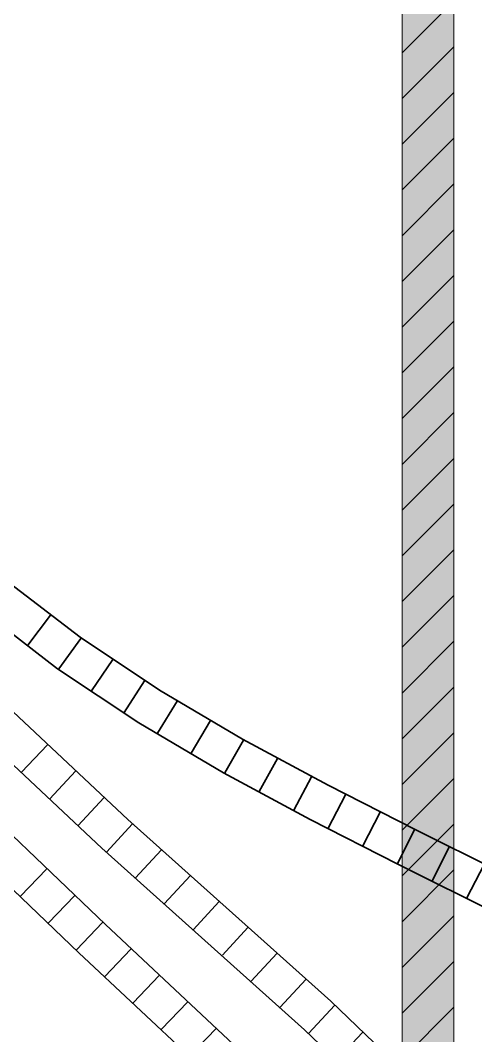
# Model space of a CAD drawing. Extents: x 0 to 1189, y 0 to 841.
# Drawn here: x 188.52 to 209.65, y 641.16 to 688.26 of the extents above; entities that cross this region are included whole.
import ezdxf
from ezdxf.lldxf.tags import DXFTag

# ---------------------------------------------------------------- set-up
doc = ezdxf.new("R2010")
doc.units = 0
doc.layers.get('0').update_dxf_attribs({"lineweight": 35})
doc.layers.add('211.6 Mauerwerk Kontur', color=7, linetype='Continuous', lineweight=25)
doc.layers.add('255 Plangrafiken', color=7, linetype='Continuous', lineweight=25)
doc.layers.add('L_Abluft_eingelegt', color=7, linetype='fein_strichliert', lineweight=35, true_color=0xffcc00)
tags = doc.linetypes.add('fein_strichliert', pattern=[4, 1, -2, 1]).pattern_tags.tags
tags[8:9] = [DXFTag(74, 4), DXFTag(75, 0), DXFTag(340, '0'), DXFTag(46, 0.0), DXFTag(50, 0.0), DXFTag(44, 0.0), DXFTag(45, 0.0)]
tags[6:7] = [DXFTag(74, 4), DXFTag(75, 0), DXFTag(340, '0'), DXFTag(46, 0.0), DXFTag(50, 0.0), DXFTag(44, 0.0), DXFTag(45, 0.0)]
tags[4:5] = [DXFTag(74, 4), DXFTag(75, 0), DXFTag(340, '0'), DXFTag(46, 0.0), DXFTag(50, 0.0), DXFTag(44, 0.0), DXFTag(45, 0.0)]
tags = doc.linetypes.add('Wipeout_Contour', pattern=[1, 0, -1]).pattern_tags.tags
tags[6:7] = [DXFTag(74, 4), DXFTag(75, 0), DXFTag(340, '0'), DXFTag(46, 1.0), DXFTag(50, 0.0), DXFTag(44, 0.0), DXFTag(45, 0.0)]
tags[4:5] = [DXFTag(74, 4), DXFTag(75, 0), DXFTag(340, '0'), DXFTag(46, 1.0), DXFTag(50, 0.0), DXFTag(44, 0.0), DXFTag(45, 0.0)]

# ---------------------------------------------------------------- blocks, each defined once
blk = doc.blocks.new('Referenz-A0SO6TOG06', base_point=(4.401, 96.704))
at = {"layer": '211.6 Mauerwerk Kontur', "color": 0, "lineweight": 18}
for p, q in [((206.245, 728.44), (206.242, 634.74)), ((208.642, 634.74), (208.645, 728.44))]:
    blk.add_line(p, q, dxfattribs=at)
at = {"layer": '255 Plangrafiken', "color": 0, "linetype": 'Wipeout_Contour', "lineweight": 0, "ltscale": 25.640941}
for p, q in [((206.245, 728.44), (206.242, 634.74)), ((208.642, 634.74), (208.645, 728.44))]:
    blk.add_line(p, q, dxfattribs=at)
at = {"layer": '255 Plangrafiken', "color": 0, "lineweight": 13}
for p, q in [((206.243, 686.754), (208.644, 689.154)), ((206.243, 684.633), (208.643, 687.033)), ((206.243, 682.512), (208.643, 684.912)), ((206.243, 680.39), (208.643, 682.79)), ((206.243, 678.269), (208.643, 680.669)), ((206.243, 676.147), (208.643, 678.547)), ((206.243, 674.026), (208.643, 676.426)), ((206.243, 671.905), (208.643, 674.305)), ((206.243, 669.783), (208.643, 672.183)), ((206.243, 667.662), (208.643, 670.062)), ((206.243, 665.54), (208.643, 667.941)), ((206.243, 663.419), (208.643, 665.819)), ((206.243, 661.298), (208.643, 663.698)), ((206.243, 659.176), (208.643, 661.576)), ((206.243, 657.055), (208.643, 659.455)), ((206.242, 654.934), (208.643, 657.334)), ((206.242, 652.812), (208.642, 655.212)), ((206.242, 650.691), (208.642, 653.091)), ((206.242, 648.569), (208.642, 650.969)), ((206.242, 646.448), (208.642, 648.848)), ((206.242, 644.327), (208.642, 646.727)), ((206.242, 642.205), (208.642, 644.605)), ((206.242, 640.084), (208.642, 642.484))]:
    blk.add_line(p, q, dxfattribs=at)
at = {"layer": '255 Plangrafiken', "color": 7, "linetype": 'Wipeout_Contour', "lineweight": 0, "ltscale": 25.640941, "true_color": 0xffffff}
for points in [[(208.642, 634.74), (206.242, 634.74), (208.645, 728.44)], [(206.242, 634.74), (208.645, 728.44), (206.245, 728.44)]]:
    blk.add_solid(points, dxfattribs=at)
blk = doc.blocks.new('Lüftungsrohr ComfoTube 90_ Rolle à 50 m-A0SO6TT206', base_point=(183.29, 547.644))
at = {"color": 0, "linetype": 'ByBlock', "lineweight": -2, "ltscale": 0.35}
for p, q in [((187.809, 662.328), (191.295, 659.648)), ((186.653, 660.949), (190.248, 658.185)), ((189.923, 660.67), (188.865, 659.281)), ((191.331, 659.592), (190.316, 658.172)), ((191.295, 659.648), (194.984, 657.196)), ((192.812, 658.608), (191.833, 657.163)), ((190.248, 658.185), (194.028, 655.672)), ((194.293, 657.623), (193.349, 656.154)), ((194.984, 657.196), (198.833, 654.923)), ((195.804, 656.681), (194.892, 655.192)), ((194.028, 655.672), (197.949, 653.357)), ((197.341, 655.774), (196.456, 654.269)), ((198.878, 654.869), (198.021, 653.348)), ((198.833, 654.923), (202.803, 652.782)), ((200.453, 654.02), (199.614, 652.489)), ((197.949, 653.357), (201.969, 651.189)), ((202.028, 653.171), (201.208, 651.629)), ((202.803, 652.782), (206.853, 650.723)), ((203.615, 652.34), (202.81, 650.791)), ((205.214, 651.527), (204.42, 649.972)), ((201.969, 651.189), (206.045, 649.117)), ((206.813, 650.714), (206.03, 649.153)), ((206.853, 650.723), (215.024, 646.652)), ((208.426, 649.91), (207.639, 648.352)), ((206.045, 649.117), (214.193, 645.057)), ((210.04, 649.106), (209.248, 647.55))]:
    blk.add_line(p, q, dxfattribs=at)
blk = doc.blocks.new('Lüftungsrohr ComfoTube 90_ Rolle à 50 m-A0SO6TTY06', base_point=(180.34, 582.96))
at = {"color": 0, "linetype": 'ByBlock', "lineweight": -2, "ltscale": 0.35}
for p, q in [((184.562, 653.873), (192.479, 646.312)), ((183.29, 652.6), (191.243, 645.004)), ((189.739, 648.892), (188.527, 647.635)), ((191.037, 647.652), (189.832, 646.389)), ((192.336, 646.412), (191.136, 645.143)), ((192.479, 646.312), (200.398, 638.906)), ((191.243, 645.004), (199.14, 637.62)), ((193.651, 645.18), (192.449, 643.914)), ((194.968, 643.948), (193.761, 642.686)), ((196.284, 642.717), (195.074, 641.458)), ((197.6, 641.486), (196.387, 640.23))]:
    blk.add_line(p, q, dxfattribs=at)
blk = doc.blocks.new('Lüftungsrohr ComfoTube 90_ Rolle à 50 m-A0SO6TUG06', base_point=(154.799, 498.691))
at = {"color": 0, "linetype": 'ByBlock', "lineweight": -2, "ltscale": 0.35}
for p, q in [((184.562, 659.58), (193.517, 651.186)), ((183.29, 658.307), (192.302, 649.859)), ((189.78, 654.652), (188.578, 653.386)), ((191.089, 653.425), (189.895, 652.151)), ((192.398, 652.198), (191.212, 650.917)), ((193.712, 650.975), (192.533, 649.687)), ((193.517, 651.186), (202.936, 642.76)), ((192.302, 649.859), (201.714, 641.439)), ((195.055, 649.774), (193.874, 648.488)), ((196.397, 648.574), (195.215, 647.288)), ((197.739, 647.373), (196.557, 646.088)), ((199.081, 646.173), (197.898, 644.889)), ((200.423, 644.972), (199.239, 643.689)), ((201.765, 643.772), (200.58, 642.49)), ((203.102, 642.564), (201.914, 641.284)), ((202.936, 642.76), (212.073, 634.009)), ((201.714, 641.439), (210.767, 632.768)), ((204.408, 641.314), (203.208, 640.045))]:
    blk.add_line(p, q, dxfattribs=at)

msp = doc.modelspace()

# ---------------------------------------------------------------- block references
at = {"color": 8, "lineweight": 25, "ltscale": 0.25, "true_color": 0x808080}
msp.add_blockref('Referenz-A0SO6TOG06', (4.401, 96.704), dxfattribs=at)
at = {"layer": 'L_Abluft_eingelegt', "linetype": 'Continuous', "ltscale": 0.35}
for name, p in [('Lüftungsrohr ComfoTube 90_ Rolle à 50 m-A0SO6TT206', (183.29, 547.644)), ('Lüftungsrohr ComfoTube 90_ Rolle à 50 m-A0SO6TUG06', (154.799, 498.691)), ('Lüftungsrohr ComfoTube 90_ Rolle à 50 m-A0SO6TTY06', (180.34, 582.96))]:
    msp.add_blockref(name, p, dxfattribs=at)

doc.saveas('drawing.dxf')
